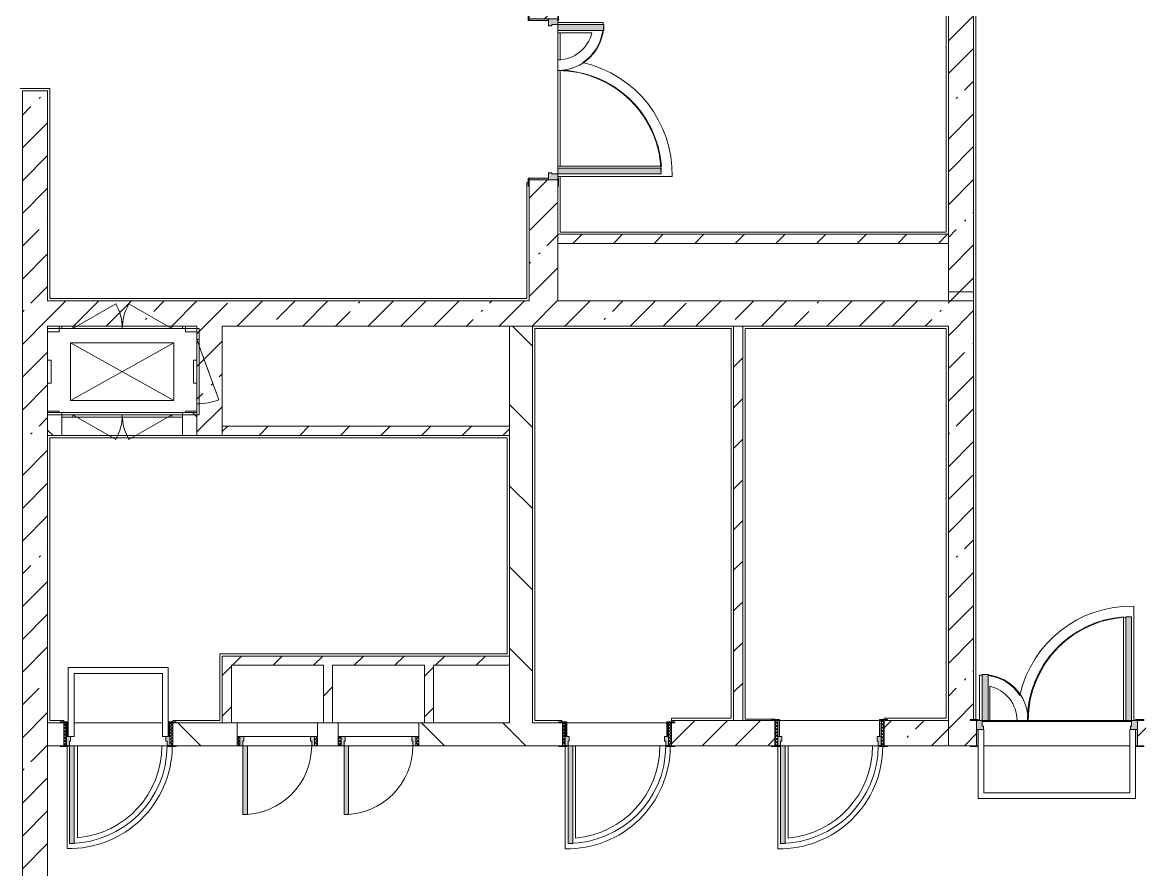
# Model space of a CAD drawing. Header units: millimetres. Extents: x 35524 to 235479, y -8553 to 29000.
# Drawn here: x 193219 to 202944, y 12321 to 19695 of the extents above; entities that cross this region are included whole.
import ezdxf

# ---------------------------------------------------------------- set-up
doc = ezdxf.new("R2010")
doc.units = ezdxf.units.MM
for name, color, linetype, lineweight, true_color in [('A-DOOR-2', 7, 'Continuous', 5, 0xaaaaaa), ('A-DOOR-3', 7, 'Continuous', 5, 0xe2e2e2), ('A-DOOR-FRAM-2', 7, 'Continuous', 5, 0xe2e2e2), ('A-DOOR-FRAM-3', 7, 'Continuous', 5, 0xaaaaaa), ('A-FLOR-2', 7, 'Continuous', 5, 0xaaaaaa)]:
    doc.layers.add(name, color=color, linetype=linetype, lineweight=lineweight, true_color=true_color)
for name, color, linetype, lineweight in [('A-GENM', 7, 'Continuous', 5), ('A-WALL', 7, 'Continuous', 9), ('I-WALL-24', 7, 'Continuous', 5), ('M-EQPM-1', 7, 'Continuous', 5)]:
    doc.layers.add(name, color=color, linetype=linetype, lineweight=lineweight)
pattern_1 = [(45, (108468.84, 0), (-285.1231, 285.1231), []), (45, (108753.96, 0), (-285.1231, 285.1231), [504.031, -100.806, 16.764, -84.042])]
pattern_2 = [(135, (108468.84, 0), (-353.5534, -353.5534), [])]
pattern_3 = [(135, (1826.41, 164.685), (-14.14214, -14.14214), []), (225, (1826.41, 164.685), (14.14214, -14.14214), [])]
pattern_4 = [(45, (-296.384, 164.685), (-14.1421, 14.1421), []), (135, (-296.384, 164.685), (-14.1421, -14.1421), [])]
pattern_5 = [(45, (108468.84, 0), (-176.7767, 176.7767), [])]

# ---------------------------------------------------------------- blocks, each defined once
blk = doc.blocks.new('110_Дверь_СКБ_2Ст - Д-1_л_Лестничная клетка EIS60 2-32142534-3_4_2_птичка')
at = {"layer": 'A-DOOR-3'}
for points in [[(612.5, 110), (662.5, 110), (662.5, 1010), (612.5, 1010), (612.5, 603.3)], [(-587.5, 110), (-587.5, 510), (-637.5, 510), (-637.5, 110)], [(712.5, -110), (712.5, 30), (697.5, 24.8), (697.5, -110)]]:
    blk.add_hatch(color=256, dxfattribs=at).paths.add_polyline_path(points)
h = blk.add_hatch(color=256, dxfattribs=at)
h.paths.add_polyline_path([(652.5, 30), (712.5, 30), (712.5, 110), (662.5, 110), (662.5, 60), (652.5, 60)])
h.paths.add_polyline_path([(-687.5, 30), (-627.5, 30), (-627.5, 60), (-637.5, 60), (-637.5, 110), (-687.5, 110)])
at = {"layer": 'A-DOOR-FRAM-2'}
for points in [[(-672.5, 110), (-672.5, 118), (-742.5, 118), (-742.5, 110)], [(767.5, 110), (767.5, 118), (697.5, 118), (697.5, 110)], [(-672.5, -110), (-672.5, 30), (-687.5, 24.8), (-687.5, -110)], [(-672.5, -118), (-672.5, -110), (-742.5, -110), (-742.5, -118)], [(767.5, -118), (767.5, -110), (697.5, -110), (697.5, -118)]]:
    blk.add_hatch(color=256, dxfattribs=at).paths.add_polyline_path(points)
at = {"layer": 'A-DOOR-2'}
for p, q in [((662.5, 1010), (612.5, 1010)), ((612.5, 1010), (612.5, 110)), ((662.5, 110), (662.5, 1010)), ((-637.5, 510), (-637.5, 110)), ((-587.5, 510), (-637.5, 510)), ((-587.5, 110), (-587.5, 510)), ((-637.5, 110), (-587.5, 110)), ((612.5, 110), (662.5, 110))]:
    blk.add_line(p, q, dxfattribs=at)
for centre, radius, start, end in [((662.5, 110), 900, 90, 180), ((-637.5, 110), 400, 360, 90)]:
    blk.add_arc(centre, radius, start, end, dxfattribs=at)
at = {"layer": 'A-DOOR-FRAM-3'}
for p, q in [((-672.5, 118), (-742.5, 118)), ((-742.5, 118), (-742.5, 110)), ((-742.5, 110), (-672.5, 110)), ((-637.5, 110), (-687.5, 110)), ((-687.5, 110), (-687.5, 30)), ((-672.5, 110), (-672.5, 118)), ((-637.5, 60), (-637.5, 110)), ((662.5, 110), (662.5, 60)), ((712.5, 110), (662.5, 110)), ((767.5, 118), (697.5, 118)), ((697.5, 118), (697.5, 110)), ((697.5, 110), (767.5, 110)), ((712.5, 30), (712.5, 110)), ((767.5, 110), (767.5, 118)), ((-687.5, 30), (-627.5, 30)), ((-672.5, 30), (-687.5, 30)), ((-687.5, 30), (-687.5, -110)), ((-672.5, -110), (-672.5, 30)), ((-627.5, 60), (-637.5, 60)), ((-627.5, 30), (-627.5, 60)), ((662.5, 60), (652.5, 60)), ((652.5, 60), (652.5, 30)), ((652.5, 30), (712.5, 30)), ((712.5, 30), (697.5, 30)), ((697.5, 30), (697.5, -110)), ((712.5, -110), (712.5, 30)), ((-672.5, -110), (-742.5, -110)), ((-742.5, -110), (-742.5, -118)), ((-742.5, -118), (-672.5, -118)), ((-687.5, -110), (-672.5, -110)), ((-672.5, -118), (-672.5, -110)), ((697.5, -110), (712.5, -110)), ((767.5, -110), (697.5, -110)), ((697.5, -110), (697.5, -118)), ((697.5, -118), (767.5, -118)), ((767.5, -118), (767.5, -110))]:
    blk.add_line(p, q, dxfattribs=at)
blk = doc.blocks.new('110_Дверь_СКБ_1Ст_Внутренняя1 - Д-8 950x2100h_охрана-V122-3_4_2_птичка')
at = {"layer": 'A-DOOR-2'}
h = blk.add_hatch(dxfattribs=at)
h.set_pattern_fill('FP_104', color=256, style=0, pattern_type=2)
h.set_pattern_definition(pattern_3)
h.paths.add_polyline_path([(487.5, 100), (462.5, 100), (462.5, -100), (487.5, -100), (487.5, -34.8)])
at = {"layer": 'A-DOOR-3'}
h = blk.add_hatch(color=256, dxfattribs=at)
h.paths.add_polyline_path([(437.5, 100), (437.5, 60), (427.5, 60), (427.5, 20), (462.5, 20), (462.5, 100)])
h.paths.add_polyline_path([(-412.5, 100), (-437.5, 100), (-437.5, 20), (-402.5, 20), (-402.5, 60), (-412.5, 60)])
at = {"layer": 'A-DOOR-FRAM-2'}
for points in [[(397.5, 950), (397.5, 100), (437.5, 100), (437.5, 950)], [(-492.5, 108), (-492.5, 100), (-422.5, 100), (-422.5, 108)], [(517.5, 108), (447.5, 108), (447.5, 100), (517.5, 100)], [(-422.5, 20), (-437.5, 20), (-437.5, -100), (-422.5, -100), (-422.5, -34.8)], [(462.5, 20), (447.5, 20), (447.5, -100), (462.5, -100), (462.5, -34.8)], [(-492.5, -100), (-492.5, -108), (-422.5, -108), (-422.5, -100)], [(447.5, -100), (447.5, -108), (517.5, -108), (517.5, -100)]]:
    blk.add_hatch(color=256, dxfattribs=at).paths.add_polyline_path(points)
at = {"layer": 'A-DOOR-FRAM-3'}
h = blk.add_hatch(dxfattribs=at)
h.set_pattern_fill('FP_105', color=256, style=0, pattern_type=2)
h.set_pattern_definition(pattern_4)
h.paths.add_polyline_path([(-437.5, 100), (-462.5, 100), (-462.5, -100), (-437.5, -100), (-437.5, -34.8)])
at = {"layer": 'A-DOOR-2'}
for p, q in [((437.5, 950), (397.5, 950)), ((397.5, 950), (397.5, 100)), ((437.5, 100), (437.5, 950)), ((397.5, 100), (437.5, 100))]:
    blk.add_line(p, q, dxfattribs=at)
blk.add_arc((437.5, 100), 850, 90, 180, dxfattribs=at)
at = {"layer": 'A-DOOR-FRAM-3'}
for p, q in [((-422.5, 108), (-492.5, 108)), ((-492.5, 108), (-492.5, 100)), ((-492.5, 100), (-422.5, 100)), ((-437.5, 100), (-462.5, 100)), ((-462.5, 100), (-462.5, -100)), ((-412.5, 100), (-437.5, 100)), ((-437.5, 100), (-437.5, 20)), ((-437.5, -100), (-437.5, 100)), ((-422.5, 100), (-437.5, 100)), ((-437.5, 100), (-437.5, 99)), ((-437.5, 99), (-422.5, 99)), ((-422.5, 100), (-422.5, 108)), ((-422.5, 99), (-422.5, 100)), ((-412.5, 60), (-412.5, 100)), ((437.5, 100), (437.5, 60)), ((462.5, 100), (437.5, 100)), ((517.5, 108), (447.5, 108)), ((447.5, 108), (447.5, 100)), ((462.5, 100), (447.5, 100)), ((447.5, 100), (447.5, 99)), ((447.5, 100), (517.5, 100)), ((447.5, 99), (462.5, 99)), ((462.5, 20), (462.5, 100)), ((487.5, 100), (462.5, 100)), ((462.5, 100), (462.5, -100)), ((462.5, 99), (462.5, 100)), ((487.5, -100), (487.5, 100)), ((517.5, 100), (517.5, 108)), ((-437.5, 20), (-402.5, 20)), ((-422.5, 20), (-437.5, 20)), ((-437.5, 20), (-437.5, -100)), ((-422.5, -100), (-422.5, 20)), ((-402.5, 60), (-412.5, 60)), ((-402.5, 20), (-402.5, 60)), ((437.5, 60), (427.5, 60)), ((427.5, 60), (427.5, 20)), ((427.5, 20), (462.5, 20)), ((462.5, 20), (447.5, 20)), ((447.5, 20), (447.5, -100)), ((462.5, -100), (462.5, 20)), ((-422.5, -100), (-492.5, -100)), ((-492.5, -100), (-492.5, -108)), ((-492.5, -108), (-422.5, -108)), ((-462.5, -100), (-437.5, -100)), ((-437.5, -100), (-422.5, -100)), ((-422.5, -108), (-422.5, -100)), ((447.5, -100), (462.5, -100)), ((517.5, -100), (447.5, -100)), ((447.5, -100), (447.5, -108)), ((447.5, -108), (517.5, -108)), ((462.5, -100), (487.5, -100)), ((517.5, -108), (517.5, -100))]:
    blk.add_line(p, q, dxfattribs=at)
blk = doc.blocks.new('DOR_Проход в стене_Прямоугольный - 1050x1150 EI30-23344994-3_4_2_птичка')
at = {"layer": 'A-DOOR-2'}
for p, q in [((525, 100), (-525, 100)), ((525, -100), (-525, -100))]:
    blk.add_line(p, q, dxfattribs=at)
blk = doc.blocks.new('110_Дверь_СКБ_1Ст_Внутренняя1 - Д-8 950x2100h_охрана-32352528-3_4_2_птичка')
at = {"layer": 'A-DOOR-2'}
h = blk.add_hatch(dxfattribs=at)
h.set_pattern_fill('FP_33', color=256, style=0, pattern_type=2)
h.set_pattern_definition([(135, (1826.41, 174.685), (-14.14214, -14.14214), []), (225, (1826.41, 174.685), (14.14214, -14.14214), [])])
h.paths.add_polyline_path([(487.5, 110), (462.5, 110), (462.5, -110), (487.5, -110), (487.5, -24.8)])
at = {"layer": 'A-DOOR-3'}
h = blk.add_hatch(color=256, dxfattribs=at)
h.paths.add_polyline_path([(437.5, 110), (437.5, 70), (427.5, 70), (427.5, 30), (462.5, 30), (462.5, 110)])
h.paths.add_polyline_path([(-412.5, 110), (-437.5, 110), (-437.5, 30), (-402.5, 30), (-402.5, 70), (-412.5, 70)])
at = {"layer": 'A-DOOR-FRAM-2'}
for points in [[(397.5, 960), (397.5, 110), (437.5, 110), (437.5, 960), (427.1, 960)], [(-492.5, 118), (-492.5, 110), (-422.5, 110), (-422.5, 118)], [(517.5, 118), (447.5, 118), (447.5, 110), (517.5, 110)], [(-422.5, 30), (-437.5, 30), (-437.5, -110), (-422.5, -110), (-422.5, -24.8)], [(462.5, 30), (447.5, 30), (447.5, -110), (462.5, -110), (462.5, -24.8)], [(-492.5, -110), (-492.5, -118), (-422.5, -118), (-422.5, -110)], [(517.5, -110), (447.5, -110), (447.5, -118), (517.5, -118)]]:
    blk.add_hatch(color=256, dxfattribs=at).paths.add_polyline_path(points)
at = {"layer": 'A-DOOR-FRAM-3'}
h = blk.add_hatch(dxfattribs=at)
h.set_pattern_fill('FP_34', color=256, style=0, pattern_type=2)
h.set_pattern_definition([(45, (-296.384, 174.685), (-14.1421, 14.1421), []), (135, (-296.384, 174.685), (-14.1421, -14.1421), [])])
h.paths.add_polyline_path([(-437.5, 110), (-462.5, 110), (-462.5, -110), (-437.5, -110), (-437.5, -24.8)])
at = {"layer": 'A-DOOR-2'}
for p, q in [((437.5, 960), (397.5, 960)), ((397.5, 960), (397.5, 110)), ((437.5, 110), (437.5, 960)), ((397.5, 110), (437.5, 110))]:
    blk.add_line(p, q, dxfattribs=at)
blk.add_arc((437.5, 110), 850, 90, 180, dxfattribs=at)
at = {"layer": 'A-DOOR-FRAM-3'}
for p, q in [((-422.5, 118), (-492.5, 118)), ((-492.5, 118), (-492.5, 110)), ((-492.5, 110), (-422.5, 110)), ((-437.5, 110), (-462.5, 110)), ((-462.5, 110), (-462.5, -110)), ((-412.5, 110), (-437.5, 110)), ((-437.5, 110), (-437.5, 30)), ((-437.5, -110), (-437.5, 110)), ((-422.5, 110), (-437.5, 110)), ((-437.5, 110), (-437.5, 109)), ((-437.5, 109), (-422.5, 109)), ((-422.5, 110), (-422.5, 118)), ((-422.5, 109), (-422.5, 110)), ((-412.5, 70), (-412.5, 110)), ((437.5, 110), (437.5, 70)), ((462.5, 110), (437.5, 110)), ((517.5, 118), (447.5, 118)), ((447.5, 118), (447.5, 110)), ((462.5, 110), (447.5, 110)), ((447.5, 110), (447.5, 109)), ((447.5, 110), (517.5, 110)), ((447.5, 109), (462.5, 109)), ((462.5, 30), (462.5, 110)), ((487.5, 110), (462.5, 110)), ((462.5, 110), (462.5, -110)), ((462.5, 109), (462.5, 110)), ((487.5, -110), (487.5, 110)), ((517.5, 110), (517.5, 118)), ((-437.5, 30), (-402.5, 30)), ((-422.5, 30), (-437.5, 30)), ((-437.5, 30), (-437.5, -110)), ((-422.5, -110), (-422.5, 30)), ((-402.5, 70), (-412.5, 70)), ((-402.5, 30), (-402.5, 70)), ((437.5, 70), (427.5, 70)), ((427.5, 70), (427.5, 30)), ((427.5, 30), (462.5, 30)), ((462.5, 30), (447.5, 30)), ((447.5, 30), (447.5, -110)), ((462.5, -110), (462.5, 30)), ((-422.5, -110), (-492.5, -110)), ((-492.5, -110), (-492.5, -118)), ((-492.5, -118), (-422.5, -118)), ((-462.5, -110), (-437.5, -110)), ((-437.5, -110), (-422.5, -110)), ((-422.5, -118), (-422.5, -110)), ((447.5, -110), (462.5, -110)), ((517.5, -110), (447.5, -110)), ((447.5, -110), (447.5, -118)), ((447.5, -118), (517.5, -118)), ((462.5, -110), (487.5, -110)), ((517.5, -118), (517.5, -110))]:
    blk.add_line(p, q, dxfattribs=at)
blk = doc.blocks.new('110_Дверь_СКБ_1Ст_Внутренняя1 - Д-8 950x2100h_охрана-V163-3_4_2_птичка')
at = {"layer": 'A-DOOR-2'}
h = blk.add_hatch(dxfattribs=at)
h.set_pattern_fill('FP_104', color=256, style=0, pattern_type=2)
h.set_pattern_definition(pattern_3)
h.paths.add_polyline_path([(487.5, 100), (462.5, 100), (462.5, -100), (487.5, -100), (487.5, -34.8)])
at = {"layer": 'A-DOOR-3'}
h = blk.add_hatch(color=256, dxfattribs=at)
h.paths.add_polyline_path([(-412.5, 100), (-437.5, 100), (-437.5, 20), (-402.5, 20), (-402.5, 60), (-412.5, 60)])
h.paths.add_polyline_path([(441.5, 100), (437.5, 100), (437.5, 60), (427.5, 60), (427.5, 20), (462.5, 20), (462.5, 100)])
at = {"layer": 'A-DOOR-FRAM-2'}
for points in [[(397.5, 950), (397.5, 100), (437.5, 100), (437.5, 950)], [(-422.5, 108), (-492.5, 108), (-490.7, 100), (-422.5, 100)], [(517.5, 108), (447.5, 108), (447.5, 100), (517.5, 100)], [(-422.5, 20), (-437.5, 20), (-437.5, -100), (-422.5, -100), (-422.5, -34.8)], [(462.5, 20), (447.5, 20), (447.5, -100), (462.5, -100), (462.5, -34.8)], [(-422.5, -100), (-492.5, -100), (-490.7, -108), (-422.5, -108)], [(447.5, -100), (447.5, -108), (517.5, -108), (517.5, -100)]]:
    blk.add_hatch(color=256, dxfattribs=at).paths.add_polyline_path(points)
at = {"layer": 'A-DOOR-FRAM-3'}
h = blk.add_hatch(dxfattribs=at)
h.set_pattern_fill('FP_105', color=256, style=0, pattern_type=2)
h.set_pattern_definition(pattern_4)
h.paths.add_polyline_path([(-437.5, 100), (-462.5, 100), (-462.5, -100), (-437.5, -100), (-437.5, -34.8)])
at = {"layer": 'A-DOOR-2'}
for p, q in [((437.5, 950), (397.5, 950)), ((397.5, 950), (397.5, 100)), ((437.5, 100), (437.5, 950)), ((397.5, 100), (437.5, 100))]:
    blk.add_line(p, q, dxfattribs=at)
blk.add_arc((437.5, 100), 850, 90, 180, dxfattribs=at)
at = {"layer": 'A-DOOR-FRAM-3'}
for p, q in [((-422.5, 108), (-492.5, 108)), ((-492.5, 108), (-492.5, 100)), ((-492.5, 100), (-422.5, 100)), ((-437.5, 100), (-462.5, 100)), ((-462.5, 100), (-462.5, -100)), ((-412.5, 100), (-437.5, 100)), ((-437.5, 100), (-437.5, 20)), ((-437.5, -100), (-437.5, 100)), ((-422.5, 100), (-437.5, 100)), ((-437.5, 100), (-437.5, 99)), ((-437.5, 99), (-422.5, 99)), ((-422.5, 100), (-422.5, 108)), ((-422.5, 99), (-422.5, 100)), ((-412.5, 60), (-412.5, 100)), ((437.5, 100), (437.5, 60)), ((462.5, 100), (437.5, 100)), ((517.5, 108), (447.5, 108)), ((447.5, 108), (447.5, 100)), ((462.5, 100), (447.5, 100)), ((447.5, 100), (447.5, 99)), ((447.5, 100), (517.5, 100)), ((447.5, 99), (462.5, 99)), ((462.5, 20), (462.5, 100)), ((487.5, 100), (462.5, 100)), ((462.5, 100), (462.5, -100)), ((462.5, 99), (462.5, 100)), ((487.5, -100), (487.5, 100)), ((517.5, 100), (517.5, 108)), ((-437.5, 20), (-402.5, 20)), ((-422.5, 20), (-437.5, 20)), ((-437.5, 20), (-437.5, -100)), ((-422.5, -100), (-422.5, 20)), ((-402.5, 60), (-412.5, 60)), ((-402.5, 20), (-402.5, 60)), ((437.5, 60), (427.5, 60)), ((427.5, 60), (427.5, 20)), ((427.5, 20), (462.5, 20)), ((462.5, 20), (447.5, 20)), ((447.5, 20), (447.5, -100)), ((462.5, -100), (462.5, 20)), ((-422.5, -100), (-492.5, -100)), ((-492.5, -100), (-492.5, -108)), ((-492.5, -108), (-422.5, -108)), ((-462.5, -100), (-437.5, -100)), ((-437.5, -100), (-422.5, -100)), ((-422.5, -108), (-422.5, -100)), ((447.5, -100), (462.5, -100)), ((517.5, -100), (447.5, -100)), ((447.5, -100), (447.5, -108)), ((447.5, -108), (517.5, -108)), ((462.5, -100), (487.5, -100)), ((517.5, -108), (517.5, -100))]:
    blk.add_line(p, q, dxfattribs=at)
blk = doc.blocks.new('110_Дверь_СКБ_2Ст - Д-1_л_Лестничная клетка EIS60 2-32359692-3_4_2_птичка')
at = {"layer": 'A-DOOR-3'}
for points in [[(662.5, 125), (662.5, 1025), (612.5, 1025), (612.5, 125)], [(-587.5, 525), (-637.5, 525), (-637.5, 125), (-587.5, 125)], [(712.5, -125), (712.5, 45), (697.5, 45), (697.5, -125)]]:
    blk.add_hatch(color=256, dxfattribs=at).paths.add_polyline_path(points)
h = blk.add_hatch(color=256, dxfattribs=at)
h.paths.add_polyline_path([(712.5, 125), (662.5, 125), (662.5, 75), (652.5, 75), (652.5, 45), (712.5, 45)])
h.paths.add_polyline_path([(-627.5, 45), (-627.5, 75), (-637.5, 75), (-637.5, 125), (-687.5, 125), (-687.5, 45)])
at = {"layer": 'A-DOOR-FRAM-2'}
for points in [[(-672.5, 125), (-672.5, 133), (-742.5, 133), (-742.5, 125)], [(767.5, 125), (767.5, 133), (697.5, 133), (697.5, 125)], [(-672.5, -125), (-672.5, 45), (-687.5, 45), (-687.5, -125)], [(-672.5, -133), (-672.5, -125), (-742.5, -125), (-742.5, -133)], [(767.5, -133), (767.5, -125), (697.5, -125), (697.5, -133)]]:
    blk.add_hatch(color=256, dxfattribs=at).paths.add_polyline_path(points)
at = {"layer": 'A-DOOR-2'}
for p, q in [((662.5, 1025), (612.5, 1025)), ((612.5, 1025), (612.5, 125)), ((662.5, 125), (662.5, 1025)), ((-637.5, 525), (-637.5, 125)), ((-587.5, 525), (-637.5, 525)), ((-587.5, 125), (-587.5, 525)), ((-637.5, 125), (-587.5, 125)), ((612.5, 125), (662.5, 125))]:
    blk.add_line(p, q, dxfattribs=at)
for centre, radius, start, end in [((662.5, 125), 900, 90, 180), ((-637.5, 125), 400, 360, 90)]:
    blk.add_arc(centre, radius, start, end, dxfattribs=at)
at = {"layer": 'A-DOOR-FRAM-3'}
for p, q in [((-672.5, 133), (-742.5, 133)), ((-742.5, 133), (-742.5, 125)), ((-742.5, 125), (-672.5, 125)), ((-637.5, 125), (-687.5, 125)), ((-687.5, 125), (-687.5, 45)), ((-672.5, 125), (-672.5, 133)), ((-637.5, 75), (-637.5, 125)), ((662.5, 125), (662.5, 75)), ((712.5, 125), (662.5, 125)), ((767.5, 133), (697.5, 133)), ((697.5, 133), (697.5, 125)), ((697.5, 125), (767.5, 125)), ((712.5, 45), (712.5, 125)), ((767.5, 125), (767.5, 133)), ((-687.5, 45), (-627.5, 45)), ((-672.5, 45), (-687.5, 45)), ((-687.5, 45), (-687.5, -125)), ((-672.5, -125), (-672.5, 45)), ((-627.5, 75), (-637.5, 75)), ((-627.5, 45), (-627.5, 75)), ((662.5, 75), (652.5, 75)), ((652.5, 75), (652.5, 45)), ((652.5, 45), (712.5, 45)), ((712.5, 45), (697.5, 45)), ((697.5, 45), (697.5, -125)), ((712.5, -125), (712.5, 45)), ((-672.5, -125), (-742.5, -125)), ((-742.5, -125), (-742.5, -133)), ((-742.5, -133), (-672.5, -133)), ((-687.5, -125), (-672.5, -125)), ((-672.5, -133), (-672.5, -125)), ((697.5, -125), (712.5, -125)), ((767.5, -125), (697.5, -125)), ((697.5, -125), (697.5, -133)), ((697.5, -133), (767.5, -133)), ((767.5, -133), (767.5, -125))]:
    blk.add_line(p, q, dxfattribs=at)
blk = doc.blocks.new('160_Подъемник - 160_Подъемник-23521422-3_4_2_птичка')
at = {"layer": 'A-GENM'}
for p, q in [((220, 0), (592.4, 215)), ((1080, 0), (707.6, 215)), ((-20, -95), (-20, 0)), ((-20, 0), (0, 0)), ((0, 0), (0, -95)), ((220, 20), (125, 20)), ((125, 20), (125, 0)), ((220, 0), (220, 20)), ((1080, 20), (220, 20)), ((220, 20), (1080, 20)), ((1080, 0), (1080, 20)), ((1080, 20), (1175, 20)), ((1175, 20), (1175, 0)), ((0, -95), (-20, -95)), ((-20, -95), (-20, -655)), ((-20, -655), (-20, -95)), ((125, 0), (220, 0)), ((1175, 0), (1080, 0)), ((0, -655), (-191.5, -128.8)), ((0, -655), (-20, -655)), ((-20, -655), (-20, -750)), ((0, -750), (0, -655)), ((-20, -750), (0, -750)), ((125, -770), (125, -750)), ((125, -750), (220, -750)), ((220, -770), (125, -770)), ((220, -750), (220, -770)), ((220, -750), (592.4, -965)), ((220, -770), (792, -770)), ((1080, -770), (508, -770)), ((1080, -750), (707.6, -965)), ((1080, -750), (1080, -770)), ((1175, -750), (1080, -750)), ((1080, -770), (1175, -770)), ((1175, -770), (1175, -750))]:
    blk.add_line(p, q, dxfattribs=at)
for centre, radius, start, end in [((220, 0), 430, 0, 30), ((1080, 0), 430, 150, 180), ((0, -655), 560, 90, 110), ((220, -750), 430, 330, 0), ((1080, -750), 430, 180, 210)]:
    blk.add_arc(centre, radius, start, end, dxfattribs=at)
at = {"layer": 'M-EQPM-1'}
for p, q in [((1300, 0), (0, 0)), ((0, 0), (0, -750)), ((1300, -750), (1300, 0)), ((1100, -625), (200, -125)), ((200, -625), (1100, -125)), ((1100, -125), (200, -125)), ((200, -125), (200, -625)), ((1100, -625), (1100, -125)), ((200, -625), (1100, -625)), ((0, -750), (1300, -750))]:
    blk.add_line(p, q, dxfattribs=at)
blk = doc.blocks.new('110_Дверь_СКБ_1Ст - д-18 700x2100h_Технический шкаф ЭОМ и СС-23257539-3_4_2_птичка')
at = {"layer": 'A-DOOR-2'}
h = blk.add_hatch(dxfattribs=at)
h.set_pattern_fill('FP_45', color=256, style=0, pattern_type=2)
h.set_pattern_definition([(135, (1951.41, 164.685), (-14.14214, -14.14214), []), (225, (1951.41, 164.685), (14.14214, -14.14214), [])])
h.paths.add_polyline_path([(362.5, 100), (337.5, 100), (337.5, 20), (362.5, 20)])
at = {"layer": 'A-DOOR-3'}
h = blk.add_hatch(color=256, dxfattribs=at)
h.paths.add_polyline_path([(312.5, 100), (312.5, 60), (302.5, 60), (302.5, 20), (337.5, 20), (337.5, 100)])
h.paths.add_polyline_path([(-287.5, 100), (-312.5, 100), (-312.5, 20), (-277.5, 20), (-277.5, 60), (-287.5, 60)])
at = {"layer": 'A-DOOR-FRAM-2'}
blk.add_hatch(color=256, dxfattribs=at).paths.add_polyline_path([(272.5, 700), (272.5, 100), (312.5, 100), (312.5, 700), (281.5, 700)])
at = {"layer": 'A-DOOR-FRAM-3'}
h = blk.add_hatch(dxfattribs=at)
h.set_pattern_fill('FP_46', color=256, style=0, pattern_type=2)
h.set_pattern_definition([(45, (-171.384, 164.685), (-14.1421, 14.1421), []), (135, (-171.384, 164.685), (-14.1421, -14.1421), [])])
h.paths.add_polyline_path([(-312.5, 100), (-337.5, 100), (-337.5, 20), (-312.5, 20)])
at = {"layer": 'A-DOOR-2'}
for p, q in [((312.5, 700), (272.5, 700)), ((272.5, 700), (272.5, 100)), ((312.5, 100), (312.5, 700)), ((272.5, 100), (312.5, 100))]:
    blk.add_line(p, q, dxfattribs=at)
blk.add_arc((312.5, 100), 600, 90, 180, dxfattribs=at)
at = {"layer": 'A-DOOR-FRAM-3'}
for p, q in [((-312.5, 100), (-337.5, 100)), ((-337.5, 100), (-337.5, 20)), ((-287.5, 100), (-312.5, 100)), ((-312.5, 100), (-312.5, 20)), ((-312.5, 20), (-312.5, 100)), ((-287.5, 60), (-287.5, 100)), ((-287.5, 100), (272.5, 100)), ((312.5, 100), (312.5, 60)), ((337.5, 100), (312.5, 100)), ((337.5, 20), (337.5, 100)), ((362.5, 100), (337.5, 100)), ((337.5, 100), (337.5, 20)), ((362.5, 20), (362.5, 100)), ((-337.5, 20), (-312.5, 20)), ((-312.5, 20), (-277.5, 20)), ((-277.5, 60), (-287.5, 60)), ((-277.5, 20), (-277.5, 60)), ((302.5, 20), (-277.5, 20)), ((312.5, 60), (302.5, 60)), ((302.5, 60), (302.5, 20)), ((302.5, 20), (337.5, 20)), ((337.5, 20), (362.5, 20))]:
    blk.add_line(p, q, dxfattribs=at)
blk = doc.blocks.new('Закладная деталь приямка - 200_100-20924312-3_4_2_птичка')
at = {"layer": 'M-EQPM-1'}
for p, q in [((85000, 16755), (84970, 16755)), ((85000, 16755), (84970, 16755)), ((85000, 16555), (85000, 16755)), ((85000, 16755), (85000, 16555)), ((84970, 16555), (85000, 16555)), ((85000, 16555), (84970, 16555))]:
    blk.add_line(p, q, dxfattribs=at)
blk = doc.blocks.new('Закладная деталь приямка - 150_100-20924311-3_4_2_птичка')
at = {"layer": 'M-EQPM-1'}
for p, q in [((85070, 17050), (85070, 17000)), ((85070, 17050), (85070, 17000)), ((84970, 17000), (85070, 17000)), ((85070, 17000), (84970, 17000))]:
    blk.add_line(p, q, dxfattribs=at)
blk = doc.blocks.new('Закладная деталь приямка - 150_100-V164-3_4_2_птичка')
at = {"layer": 'M-EQPM-1'}
for p, q in [((86170, 17000), (86170, 17050)), ((86170, 17000), (86170, 17050)), ((86270, 17000), (86170, 17000)), ((86170, 17000), (86270, 17000))]:
    blk.add_line(p, q, dxfattribs=at)
blk = doc.blocks.new('Закладная деталь приямка - 150_100-V165-3_4_2_птичка')
at = {"layer": 'M-EQPM-1'}
for p, q in [((86270, 16310), (86170, 16310)), ((86170, 16310), (86270, 16310)), ((86170, 16310), (86170, 16300)), ((86170, 16310), (86170, 16300))]:
    blk.add_line(p, q, dxfattribs=at)
blk = doc.blocks.new('Закладная деталь приямка - 150_100-V166-3_4_2_птичка')
at = {"layer": 'M-EQPM-1'}
for p, q in [((85070, 16310), (84970, 16310)), ((84970, 16310), (85070, 16310)), ((85070, 16300), (85070, 16310)), ((85070, 16310), (85070, 16300))]:
    blk.add_line(p, q, dxfattribs=at)

msp = doc.modelspace()

# ---------------------------------------------------------------- hatches: boundary and pattern name
at = {"layer": 'I-WALL-24'}
h = msp.add_hatch(dxfattribs=at)
h.set_pattern_fill('FP_98', color=256, style=0, pattern_type=2)
h.set_pattern_definition(pattern_1)
h.paths.add_polyline_path([(197628.8, 17270), (197878.8, 17270), (197878.8, 18325), (197628.8, 18325), (197628.8, 18162.4)])
h.paths.add_polyline_path([(197628.8, 19725), (197878.8, 19725), (197878.8, 27100), (197628.8, 27100), (197628.8, 19750)])
h = msp.add_hatch(dxfattribs=at)
h.set_pattern_fill('FP_98', color=256, style=0, pattern_type=2)
h.set_pattern_definition(pattern_1)
h.paths.add_polyline_path([(201498.8, 17270), (201498.8, 21400), (201278.8, 21400), (201278.8, 17270)])
h = msp.add_hatch(dxfattribs=at)
h.set_pattern_fill('FP_98', color=256, style=0, pattern_type=2)
h.set_pattern_definition(pattern_1)
h.paths.add_polyline_path([(193303.9, 10400), (193438.8, 10400), (193438.8, 19100), (193218.8, 19100), (193218.8, 10400)])
h = msp.add_hatch(dxfattribs=at)
h.set_pattern_fill('FP_103', color=256, style=0, pattern_type=2)
h.set_pattern_definition(pattern_5)
h.paths.add_polyline_path([(201278.8, 17770), (201278.8, 17850), (197878.8, 17850), (197878.8, 17770), (198897.1, 17770)])
h = msp.add_hatch(dxfattribs=at)
h.set_pattern_fill('FP_98', color=256, style=0, pattern_type=2)
h.set_pattern_definition(pattern_1)
h.paths.add_polyline_path([(201278.8, 13620), (201468.8, 13620), (201468.8, 13628), (201498.8, 13628), (201498.8, 17350), (201278.8, 17350), (201278.8, 14113.3)])
h = msp.add_hatch(dxfattribs=at)
h.set_pattern_fill('FP_98', color=256, style=0, pattern_type=2)
h.set_pattern_definition(pattern_1)
h.paths.add_polyline_path([(194738.8, 17050), (194958.8, 17050), (194958.8, 17270), (193438.8, 17270), (193438.8, 17050)])
h = msp.add_hatch(dxfattribs=at)
h.set_pattern_fill('FP_98', color=256, style=0, pattern_type=2)
h.set_pattern_definition(pattern_1)
h.paths.add_polyline_path([(199408.8, 17050), (201278.8, 17050), (201278.8, 17270), (194958.8, 17270), (194958.8, 17050), (198897.1, 17050)])
h = msp.add_hatch(dxfattribs=at)
h.set_pattern_fill('FP_98', color=256, style=0, pattern_type=2)
h.set_pattern_definition(pattern_1)
h.paths.add_polyline_path([(194738.8, 16100), (194958.8, 16100), (194958.8, 17050), (194738.8, 17050), (194738.8, 16180)])
h = msp.add_hatch(dxfattribs=at)
h.set_pattern_fill('FP_101', color=256, style=0, pattern_type=2)
h.set_pattern_definition(pattern_2)
h.paths.add_polyline_path([(197658.8, 13600), (197658.8, 17050), (197458.8, 17050), (197458.8, 13600)])
h = msp.add_hatch(dxfattribs=at)
h.set_pattern_fill('FP_103', color=256, style=0, pattern_type=2)
h.set_pattern_definition(pattern_5)
h.paths.add_polyline_path([(199488.8, 13620), (199488.8, 17050), (199408.8, 17050), (199408.8, 13620)])
h = msp.add_hatch(dxfattribs=at)
h.set_pattern_fill('FP_101', color=256, style=0, pattern_type=2)
h.set_pattern_definition(pattern_2)
h.paths.add_polyline_path([(194738.8, 16100), (194738.8, 16300), (194613.8, 16300), (194613.8, 16100)])
h.paths.add_polyline_path([(193563.8, 16100), (193563.8, 16300), (193438.8, 16300), (193438.8, 16100)])
h = msp.add_hatch(dxfattribs=at)
h.set_pattern_fill('FP_103', color=256, style=0, pattern_type=2)
h.set_pattern_definition(pattern_5)
h.paths.add_polyline_path([(197458.8, 16100), (197458.8, 16180), (194958.8, 16180), (194958.8, 16100), (195168.3, 16100)])
h = msp.add_hatch(dxfattribs=at)
h.set_pattern_fill('FP_103', color=256, style=0, pattern_type=2)
h.set_pattern_definition(pattern_5)
h.paths.add_polyline_path([(195838.8, 14100), (197458.8, 14100), (197458.8, 14180), (194958.8, 14180), (194958.8, 14100), (195168.3, 14100)])
h = msp.add_hatch(dxfattribs=at)
h.set_pattern_fill('FP_103', color=256, style=0, pattern_type=2)
h.set_pattern_definition(pattern_5)
h.paths.add_polyline_path([(195038.8, 13600), (195038.8, 14100), (194958.8, 14100), (194958.8, 13600)])
h = msp.add_hatch(dxfattribs=at)
h.set_pattern_fill('FP_103', color=256, style=0, pattern_type=2)
h.set_pattern_definition(pattern_5)
h.paths.add_polyline_path([(195918.8, 13600), (195918.8, 14100), (195838.8, 14100), (195838.8, 13600)])
h = msp.add_hatch(dxfattribs=at)
h.set_pattern_fill('FP_103', color=256, style=0, pattern_type=2)
h.set_pattern_definition(pattern_5)
h.paths.add_polyline_path([(196798.8, 13600), (196798.8, 14100), (196718.8, 14100), (196718.8, 13600)])
h = msp.add_hatch(dxfattribs=at)
h.set_pattern_fill('FP_98', color=256, style=0, pattern_type=2)
h.set_pattern_definition(pattern_1)
h.paths.add_polyline_path([(198868.8, 13400), (199768.8, 13400), (199768.8, 13620), (198868.8, 13620), (198868.8, 13608), (198898.8, 13608), (198897.1, 13600), (198868.8, 13600), (198868.8, 13534.8)])
h.paths.add_polyline_path([(200761.5, 13400), (201278.8, 13400), (201278.8, 13620), (200718.8, 13620), (200718.8, 13400), (200748.8, 13400)])
h = msp.add_hatch(dxfattribs=at)
h.set_pattern_fill('FP_98', color=256, style=0, pattern_type=2)
h.set_pattern_definition(pattern_1)
h.paths.add_polyline_path([(202978.8, 13400), (203268.8, 13400), (203268.8, 13620), (202923.8, 13620), (202923.8, 13400)])
h.paths.add_polyline_path([(201278.8, 13400), (201523.8, 13400), (201523.8, 13620), (201278.8, 13620), (201278.8, 13534.8)])
h = msp.add_hatch(dxfattribs=at)
h.set_pattern_fill('FP_101', color=256, style=0, pattern_type=2)
h.set_pattern_definition(pattern_2)
h.paths.add_polyline_path([(195968.8, 13400), (195968.8, 13600), (195787.2, 13600), (195787.2, 13400)])
h.paths.add_polyline_path([(193578.8, 13400), (193578.8, 13600), (193438.8, 13600), (193438.8, 13400), (193548.8, 13400)])
h.paths.add_polyline_path([(194558.8, 13400), (195087.2, 13400), (195087.2, 13600), (194528.8, 13600), (194528.8, 13400)])
h.paths.add_polyline_path([(196668.8, 13400), (197918.8, 13400), (197918.8, 13600), (196668.8, 13600), (196668.8, 13480)])

# ---------------------------------------------------------------- linework, layer by layer
at = {"layer": 'A-FLOR-2'}
for p, q in [((201258.8, 17870), (201258.8, 21450)), ((201518.8, 21130), (201518.8, 13628)), ((198273.7, 19694.6), (197879.2, 19694.6)), ((197879.2, 19694.6), (197879.2, 19675)), ((197878.8, 18425), (197878.8, 19625)), ((197879.2, 19625), (197879.2, 19604.6)), ((197879.2, 19604.6), (198176.4, 19604.6)), ((197899.8, 19604.6), (197899.8, 19370.4)), ((197879.2, 19368.4), (197879.2, 19278.4)), ((197899.8, 19277.2), (197899.8, 18443.4)), ((193199.3, 19120), (193458.8, 19120)), ((193458.8, 19120), (193458.8, 17290)), ((198781.5, 18443.4), (197879.2, 18443.4)), ((197879.2, 18443.4), (197879.2, 18425)), ((197608.8, 17290), (197608.8, 18300)), ((197608.8, 18300), (197620.8, 18300)), ((197879.2, 18375), (197879.2, 18353.4)), ((197879.2, 18353.4), (198874, 18353.4)), ((197899.8, 18353.4), (197899.8, 17870)), ((197899.8, 17870), (201258.8, 17870)), ((193458.8, 17290), (197608.8, 17290)), ((199388.8, 17030), (197678.8, 17030)), ((197678.8, 17030), (197678.8, 13620)), ((199388.8, 13640), (199388.8, 17030)), ((201258.8, 17030), (199508.8, 17030)), ((199508.8, 17030), (199508.8, 13630)), ((201258.8, 13640), (201258.8, 17030)), ((197438.8, 16080), (193458.8, 16080)), ((193458.8, 16080), (193458.8, 13620)), ((197438.8, 14200), (197438.8, 16080)), ((202891.9, 13620), (202891.9, 14614.4)), ((202801.9, 14521.9), (202801.9, 13619.6)), ((194938.8, 13620), (194938.8, 14200)), ((194938.8, 14200), (197438.8, 14200)), ((193618.8, 14079.1), (193618.8, 13608)), ((194488.8, 14079.1), (193618.8, 14079.1)), ((193668.8, 13479.1), (193668.8, 14029.1)), ((193668.8, 14029.1), (194438.8, 14029.1)), ((194438.8, 14029.1), (194438.8, 13479.1)), ((194488.8, 13608), (194488.8, 14079.1)), ((201550.7, 14014), (201550.7, 13620)), ((201640.7, 13619.6), (201640.7, 13916.7)), ((193458.8, 13620), (193578.8, 13620)), ((193578.8, 13620), (193578.8, 13608)), ((194528.8, 13608), (194528.8, 13620)), ((194528.8, 13620), (194938.8, 13620)), ((197678.8, 13620), (197913.8, 13620)), ((197913.8, 13620), (197913.8, 13608)), ((198868.8, 13640), (199388.8, 13640)), ((198868.8, 13620), (198868.8, 13640)), ((199508.8, 13630), (199768.8, 13630)), ((200718.8, 13640), (201258.8, 13640)), ((200718.8, 13628), (200718.8, 13640)), ((201573.8, 13619.6), (201640.7, 13619.6)), ((201876.9, 13619.6), (201966.9, 13619.6)), ((202801.9, 13619.6), (202873.8, 13619.6)), ((201588.5, 13539.6), (201538.8, 13539.6)), ((201573.8, 13610), (202873.8, 13610)), ((201588.5, 12989.6), (201588.5, 13539.6)), ((202908.5, 13539.6), (202858.5, 13539.6)), ((202858.5, 13539.6), (202858.5, 12989.6)), ((202908.5, 12939.6), (202908.5, 13539.6)), ((193638.6, 13479.1), (193668.8, 13479.1)), ((194438.8, 13479.1), (194469.1, 13479.1)), ((193608.8, 13392), (193608.8, 12505.2)), ((194433.8, 13400), (193668.8, 13400)), ((193698.8, 12598), (193698.8, 13400)), ((194478.8, 13400), (194433.8, 13400)), ((197943.3, 13392), (197943.3, 12503.1)), ((197964.9, 13397.9), (197958.8, 13397.9)), ((198818.8, 13400), (198008.8, 13400)), ((198033.3, 13397.9), (198008.8, 13397.9)), ((198033.3, 12595.9), (198033.3, 13397.9)), ((198828.8, 13397.9), (198768.3, 13397.9)), ((199793.3, 13392), (199793.3, 12503.1)), ((199818.8, 13397.9), (199808.8, 13397.9)), ((200668.8, 13400), (199858.8, 13400)), ((199883.3, 13397.9), (199858.8, 13397.9)), ((199883.3, 12595.9), (199883.3, 13397.9)), ((200678.8, 13397.9), (200618.3, 13397.9)), ((201538.5, 13392), (201538.5, 12939.6)), ((201538.5, 12939.6), (202908.5, 12939.6)), ((202858.5, 12989.6), (201588.5, 12989.6))]:
    msp.add_line(p, q, dxfattribs=at)
for centre, radius, start, end in [((197879.2, 19673.4), 395, 0.22926, 3.07201), ((197879.2, 19673.4), 305, 270, 346.9573), ((197879.2, 19673.4), 395, 303.54048, 352.95968), ((197879.2, 18373.4), 905, 4.43687, 90), ((197879.2, 18373.4), 995, 358.8489, 77.32946), ((202871.9, 13619.6), 995, 88.8489, 167.32946), ((202871.9, 13619.6), 905, 94.43687, 180), ((201571.9, 13619.6), 395, 89.71459, 93.07201), ((201571.9, 13619.6), 395, 33.54048, 82.43416), ((201571.9, 13619.6), 305, 0, 76.9573), ((193628.8, 13400), 895, 268.71954, 359.48675), ((193628.8, 13400), 805, 274.98854, 360), ((197963.3, 13397.9), 895, 268.71954, 359.62258), ((197963.3, 13397.9), 805, 274.98854, 360), ((199813.3, 13397.9), 895, 268.71954, 359.62258), ((199813.3, 13397.9), 805, 274.98854, 360)]:
    msp.add_arc(centre, radius, start, end, dxfattribs=at)
at = {"layer": 'A-WALL'}
for p, q in [((197878.8, 17850), (197878.8, 17770)), ((201278.8, 17770), (201278.8, 17850)), ((199488.8, 17050), (199408.8, 17050)), ((193438.8, 16300), (193438.8, 16100)), ((194958.8, 16100), (194958.8, 16180)), ((197458.8, 16100), (197458.8, 16180)), ((197458.8, 14100), (197458.8, 14180)), ((199408.8, 13620), (199488.8, 13620)), ((193438.8, 13600), (193438.8, 13400)), ((194958.8, 13600), (195038.8, 13600)), ((195838.8, 13600), (195918.8, 13600)), ((196718.8, 13600), (196798.8, 13600))]:
    msp.add_line(p, q, dxfattribs=at)
at = {"layer": 'I-WALL-24'}
for p, q in [((201278.8, 26850), (201278.8, 17850)), ((201498.8, 13628), (201498.8, 21150)), ((193438.8, 19100), (193218.8, 19100)), ((193218.8, 19100), (193218.8, 10400)), ((193438.8, 17270), (193438.8, 19100)), ((197628.8, 18270), (197628.8, 17270)), ((197878.8, 17850), (197878.8, 18270)), ((201278.8, 17850), (197878.8, 17850)), ((197878.8, 17270), (197878.8, 17770)), ((197878.8, 17770), (201278.8, 17770)), ((201278.8, 17770), (201278.8, 17270)), ((201498.8, 17350), (201278.8, 17350)), ((197628.8, 17270), (193438.8, 17270)), ((201498.8, 17270), (197878.8, 17270)), ((193438.8, 17050), (194738.8, 17050)), ((193438.8, 16300), (193438.8, 17050)), ((194738.8, 17050), (194738.8, 16100)), ((194958.8, 16180), (194958.8, 17050)), ((194958.8, 17050), (199408.8, 17050)), ((197458.8, 17050), (197458.8, 16180)), ((197658.8, 13600), (197658.8, 17050)), ((199408.8, 17050), (199408.8, 13620)), ((199488.8, 17050), (201278.8, 17050)), ((199488.8, 13620), (199488.8, 17050)), ((201278.8, 17050), (201278.8, 13400)), ((193438.8, 16300), (194738.8, 16300)), ((193563.8, 16100), (193563.8, 16300)), ((194613.8, 16300), (194613.8, 16100)), ((197458.8, 16180), (194958.8, 16180)), ((193438.8, 13600), (193438.8, 16100)), ((193438.8, 16100), (197458.8, 16100)), ((197458.8, 16100), (197458.8, 14180)), ((197458.8, 14180), (194958.8, 14180)), ((194958.8, 14180), (194958.8, 13600)), ((195038.8, 14100), (195838.8, 14100)), ((195038.8, 13600), (195038.8, 14100)), ((195838.8, 14100), (195838.8, 13600)), ((195918.8, 14100), (196718.8, 14100)), ((195918.8, 13600), (195918.8, 14100)), ((196718.8, 14100), (196718.8, 13600)), ((196798.8, 14100), (197458.8, 14100)), ((196798.8, 13600), (196798.8, 14100)), ((197458.8, 14100), (197458.8, 13600)), ((199408.8, 13620), (198868.8, 13620)), ((198868.8, 13620), (198868.8, 13608)), ((199738.8, 13620), (199488.8, 13620)), ((199808.8, 13620), (200678.8, 13620)), ((201278.8, 13620), (200748.8, 13620)), ((201640.7, 13620), (201876.9, 13620)), ((201966.2, 13620), (202801.9, 13620)), ((193548.8, 13600), (193438.8, 13600)), ((193668.8, 13600), (194438.8, 13600)), ((194958.8, 13600), (194558.8, 13600)), ((195038.8, 13600), (195838.8, 13600)), ((195087.2, 13480), (195087.2, 13600)), ((195787.2, 13600), (195787.2, 13480)), ((195918.8, 13600), (196718.8, 13600)), ((195968.8, 13480), (195968.8, 13600)), ((196668.8, 13600), (196668.8, 13480)), ((197458.8, 13600), (196798.8, 13600)), ((197888.8, 13600), (197658.8, 13600)), ((197958.8, 13600), (198828.8, 13600)), ((193438.8, 10400), (193438.8, 13400)), ((193438.8, 13400), (193548.8, 13400)), ((194433.8, 13400), (193698.8, 13400)), ((194558.8, 13400), (195087.2, 13400)), ((195787.2, 13400), (195968.8, 13400)), ((196668.8, 13400), (197888.8, 13400)), ((198818.8, 13400), (198008.8, 13400)), ((198898.8, 13400), (199738.8, 13400)), ((200668.8, 13400), (199858.8, 13400)), ((200748.8, 13400), (201278.8, 13400)), ((201278.8, 13400), (201468.8, 13400)), ((202858.5, 13400), (201588.5, 13400))]:
    msp.add_line(p, q, dxfattribs=at)

# ---------------------------------------------------------------- block references
at = {"layer": 'A-DOOR-2'}
for name, p, rotation in [('110_Дверь_СКБ_2Ст - Д-1_л_Лестничная клетка EIS60 2-32359692-3_4_2_птичка', (197753.8, 19037.5), 269.9999999999998), ('110_Дверь_СКБ_1Ст_Внутренняя1 - Д-8 950x2100h_охрана-32352528-3_4_2_птичка', (200256.3, 13510), 180), ('110_Дверь_СКБ_1Ст_Внутренняя1 - Д-8 950x2100h_охрана-V122-3_4_2_птичка', (194066.3, 13500), 180), ('110_Дверь_СКБ_1Ст_Внутренняя1 - Д-8 950x2100h_охрана-V163-3_4_2_птичка', (198406.3, 13500), 180), ('110_Дверь_СКБ_1Ст - д-18 700x2100h_Технический шкаф ЭОМ и СС-23257539-3_4_2_птичка', (195449.7, 13500), 180), ('110_Дверь_СКБ_1Ст - д-18 700x2100h_Технический шкаф ЭОМ и СС-23257539-3_4_2_птичка', (196331.3, 13500), 180)]:
    msp.add_blockref(name, p, dxfattribs=dict(at, rotation=rotation))
for name, p in [('DOR_Проход в стене_Прямоугольный - 1050x1150 EI30-23344994-3_4_2_птичка', (194088.8, 16200)), ('110_Дверь_СКБ_2Ст - Д-1_л_Лестничная клетка EIS60 2-32142534-3_4_2_птичка', (202211.3, 13510))]:
    msp.add_blockref(name, p, dxfattribs=at)
at = {"layer": 'M-EQPM-1', "rotation": 180}
for name, p in [('160_Подъемник - 160_Подъемник-23521422-3_4_2_птичка', (194738.8, 16280)), ('Закладная деталь приямка - 200_100-20924312-3_4_2_птичка', (279708.8, 33310))]:
    msp.add_blockref(name, p, dxfattribs=at)
at = {"layer": 'M-EQPM-1'}
for name in ['Закладная деталь приямка - 150_100-20924311-3_4_2_птичка', 'Закладная деталь приямка - 150_100-V164-3_4_2_птичка', 'Закладная деталь приямка - 200_100-20924312-3_4_2_птичка', 'Закладная деталь приямка - 150_100-V166-3_4_2_птичка', 'Закладная деталь приямка - 150_100-V165-3_4_2_птичка']:
    msp.add_blockref(name, (108468.8, 0), dxfattribs=at)

doc.saveas('drawing.dxf')
